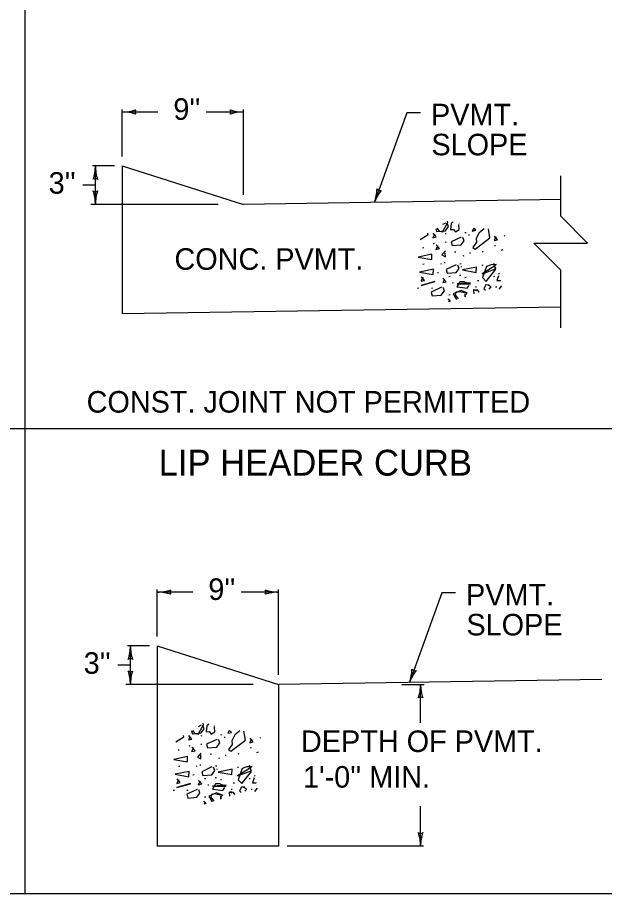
# Model space of a CAD drawing. Extents: x 997.6 to 1036.9, y 998.9 to 1022.9.
# Drawn here: x 1018.33 to 1023.78, y 1008.55 to 1016.68 of the extents above; entities that cross this region are included whole.
import ezdxf

# ---------------------------------------------------------------- set-up
doc = ezdxf.new("R2010")
doc.units = 0
doc.layers.add('Level 1', color=7, linetype='Continuous')
doc.layers.add('Level 2', color=7, linetype='Continuous')

msp = doc.modelspace()

# ---------------------------------------------------------------- linework, layer by layer
at = {"layer": 'Level 1'}
for p, q in [((1019.3043, 1015.3905), (1019.3043, 1015.8258)), ((1020.4294, 1015.034), (1020.4294, 1015.8258)), ((1019.6349, 1015.8024), (1019.3043, 1015.8024)), ((1020.4294, 1015.8024), (1020.0828, 1015.8024)), ((1021.9447, 1015.7948), (1021.6443, 1014.9639)), ((1022.0697, 1015.7948), (1021.9447, 1015.7948)), ((1019.2327, 1015.3024), (1019.027, 1015.3024)), ((1019.0543, 1014.9449), (1019.0543, 1015.3024)), ((1019.3043, 1015.3024), (1019.3043, 1013.9273)), ((1019.3043, 1015.3024), (1020.4293, 1014.9449)), ((1019.0543, 1015.1237), (1018.9379, 1015.1237)), ((1020.1925, 1014.9449), (1019.0133, 1014.9449)), ((1023.3722, 1014.9908), (1020.4293, 1014.9449)), ((1023.3722, 1013.9907), (1019.3043, 1013.9273)), ((1019.6291, 1010.9336), (1019.6291, 1011.3688)), ((1019.9597, 1011.3455), (1019.6291, 1011.3455)), ((1020.7542, 1011.3455), (1020.4076, 1011.3455)), ((1020.7542, 1010.5771), (1020.7542, 1011.3688)), ((1022.2694, 1011.3379), (1021.9691, 1010.507)), ((1022.3944, 1011.3379), (1022.2694, 1011.3379)), ((1019.5574, 1010.8455), (1019.3518, 1010.8455)), ((1019.3791, 1010.488), (1019.3791, 1010.8455)), ((1019.6291, 1010.8455), (1019.6291, 1008.9879)), ((1019.6291, 1010.8455), (1020.7541, 1010.488)), ((1019.3791, 1010.6668), (1019.2627, 1010.6668)), ((1023.7541, 1010.5348), (1020.7541, 1010.488)), ((1020.5173, 1010.488), (1019.338, 1010.488)), ((1020.7541, 1010.488), (1020.7541, 1008.9879)), ((1021.8976, 1010.488), (1022.1058, 1010.488)), ((1022.0718, 1010.1334), (1022.0718, 1010.4879)), ((1022.0718, 1008.9879), (1022.0718, 1009.3584)), ((1020.7541, 1008.9879), (1019.6291, 1008.9879)), ((1022.099, 1008.9879), (1020.8344, 1008.9879))]:
    msp.add_line(p, q, dxfattribs=at)
for points in [[(1023.3722, 1013.8002), (1023.3722, 1014.3341), (1023.1222, 1014.5843), (1023.6222, 1014.5843), (1023.3722, 1014.8343), (1023.3722, 1015.2093)], [(1022.2127, 1014.7185), (1022.2127, 1014.7184), (1022.2127, 1014.7184), (1022.2127, 1014.7184), (1022.2127, 1014.7184), (1022.2127, 1014.7184), (1022.2196, 1014.6931), (1022.3036, 1014.6998), (1022.3316, 1014.7384), (1022.3196, 1014.7691)], [(1022.223, 1014.7242), (1022.2458, 1014.6966), (1022.2778, 1014.6886), (1022.2844, 1014.7046), (1022.3258, 1014.7766), (1022.3211, 1014.7903), (1022.3211, 1014.7903), (1022.3211, 1014.7903), (1022.3211, 1014.7903), (1022.3211, 1014.7903), (1022.3211, 1014.7903)], [(1022.3049, 1014.7718), (1022.2745, 1014.7576)], [(1022.3742, 1014.7808), (1022.3551, 1014.7659), (1022.3498, 1014.7113), (1022.3764, 1014.7126), (1022.3964, 1014.6886), (1022.4298, 1014.7113), (1022.4258, 1014.7539)], [(1022.4298, 1014.7606), (1022.4255, 1014.7645)], [(1022.0673, 1014.6173), (1022.1418, 1014.6646), (1022.1389, 1014.6778), (1022.1389, 1014.6778), (1022.1389, 1014.6778), (1022.1389, 1014.6778), (1022.1389, 1014.6778), (1022.1389, 1014.6778)], [(1022.2013, 1014.6687), (1022.1853, 1014.6353), (1022.2174, 1014.6433), (1022.188, 1014.6767)], [(1022.3102, 1014.672), (1022.2995, 1014.6707)], [(1022.4934, 1014.6818), (1022.4828, 1014.6805)], [(1022.5646, 1014.724), (1022.5519, 1014.6975), (1022.5839, 1014.7055), (1022.5677, 1014.7238)], [(1022.6613, 1014.7193), (1022.6152, 1014.6819), (1022.5872, 1014.6273), (1022.5912, 1014.5939), (1022.5565, 1014.5458), (1022.5778, 1014.5298), (1022.7152, 1014.6339), (1022.7008, 1014.7173)], [(1022.7085, 1014.7166), (1022.7092, 1014.7169)], [(1022.3102, 1014.5935), (1022.2995, 1014.5922)], [(1022.4489, 1014.6409), (1022.3543, 1014.5968), (1022.3636, 1014.5622), (1022.4476, 1014.5688), (1022.4756, 1014.6075), (1022.4636, 1014.6383)], [(1022.5262, 1014.6589), (1022.5155, 1014.6576)], [(1022.7708, 1014.6425), (1022.7548, 1014.6092), (1022.7868, 1014.6172), (1022.7574, 1014.6505)], [(1022.8552, 1014.6513), (1022.8485, 1014.6566)], [(1022.1008, 1014.5411), (1022.0901, 1014.5398)], [(1022.1989, 1014.5804), (1022.1883, 1014.5791)], [(1022.2308, 1014.5607), (1022.2148, 1014.5273), (1022.2468, 1014.5353), (1022.2175, 1014.5687)], [(1022.3018, 1014.5125), (1022.2698, 1014.4752), (1022.3018, 1014.4592), (1022.3004, 1014.4965)], [(1022.7683, 1014.5608), (1022.7577, 1014.5594)], [(1022.8338, 1014.5218), (1022.8178, 1014.5152)], [(1022.1778, 1014.4818), (1022.0483, 1014.4552), (1022.1764, 1014.4325), (1022.1778, 1014.4832)], [(1022.3985, 1014.5018), (1022.3878, 1014.5005)], [(1022.4738, 1014.4658), (1022.4631, 1014.4645)], [(1022.536, 1014.492), (1022.5253, 1014.4907)], [(1022.6538, 1014.5051), (1022.6431, 1014.5038)], [(1022.1908, 1014.3431), (1022.0615, 1014.3164), (1022.1895, 1014.2938), (1022.1908, 1014.3444)], [(1022.104, 1014.3893), (1022.0933, 1014.3879)], [(1022.2631, 1014.393), (1022.2578, 1014.389)], [(1022.3003, 1014.4023), (1022.2897, 1014.401)], [(1022.4031, 1014.3843), (1022.3084, 1014.3403), (1022.3178, 1014.3056), (1022.4018, 1014.3123), (1022.4298, 1014.3509), (1022.4178, 1014.3817)], [(1022.4476, 1014.3925), (1022.4369, 1014.3912)], [(1022.4551, 1014.3623), (1022.4498, 1014.365)], [(1022.5901, 1014.3628), (1022.4607, 1014.3361), (1022.5888, 1014.3134), (1022.5901, 1014.3641)], [(1022.6505, 1014.3794), (1022.6398, 1014.3781)], [(1022.7672, 1014.3783), (1022.6418, 1014.301), (1022.7672, 1014.3477), (1022.7525, 1014.397)], [(1022.7752, 1014.3863), (1022.7258, 1014.385), (1022.6845, 1014.369), (1022.6472, 1014.265), (1022.6805, 1014.2303), (1022.7712, 1014.3423), (1022.7552, 1014.3877)], [(1022.0934, 1014.2648), (1022.0774, 1014.2315), (1022.1094, 1014.2395), (1022.0801, 1014.2728)], [(1022.2382, 1014.3108), (1022.2275, 1014.3094)], [(1022.3462, 1014.2748), (1022.3355, 1014.2734)], [(1022.4443, 1014.2846), (1022.4337, 1014.2833)], [(1022.4934, 1014.2649), (1022.4828, 1014.2636)], [(1022.7585, 1014.2748), (1022.7478, 1014.2734)], [(1022.7952, 1014.2823), (1022.7805, 1014.237), (1022.8125, 1014.2383), (1022.8134, 1014.2404)], [(1022.8034, 1014.2982), (1022.7992, 1014.305)], [(1022.2031, 1014.2303), (1022.0778, 1014.193), (1022.2031, 1014.2277)], [(1022.293, 1014.2518), (1022.277, 1014.2184), (1022.309, 1014.2264), (1022.2797, 1014.2598)], [(1022.3757, 1014.2158), (1022.3649, 1014.2145)], [(1022.5218, 1014.205), (1022.4752, 1014.2263), (1022.4351, 1014.2263), (1022.4071, 1014.1783), (1022.4604, 1014.1717), (1022.5045, 1014.1663), (1022.5232, 1014.193)], [(1022.5365, 1014.217), (1022.4098, 1014.2063), (1022.5352, 1014.2063)], [(1022.6113, 1014.2354), (1022.6006, 1014.2341)], [(1022.7072, 1014.1957), (1022.6778, 1014.197), (1022.6592, 1014.1623), (1022.6747, 1014.1479), (1022.6747, 1014.1479), (1022.6747, 1014.1479), (1022.6748, 1014.1479)], [(1022.7088, 1014.1588), (1022.7258, 1014.1783), (1022.6992, 1014.1943)], [(1022.8226, 1014.1873), (1022.7968, 1014.1568)], [(1022.8235, 1014.1823), (1022.8178, 1014.1823)], [(1022.0549, 1014.1668), (1022.0443, 1014.1654)], [(1022.2657, 1014.1748), (1022.171, 1014.1308), (1022.1803, 1014.0962), (1022.2643, 1014.1028), (1022.2923, 1014.1415), (1022.2803, 1014.1722)], [(1022.1826, 1014.1668), (1022.1719, 1014.1654)], [(1022.3462, 1014.1046), (1022.3355, 1014.1033)], [(1022.5072, 1014.1197), (1022.4471, 1014.145), (1022.3751, 1014.113), (1022.4052, 1014.0612), (1022.4052, 1014.0612), (1022.4052, 1014.0612), (1022.4052, 1014.0612), (1022.4053, 1014.0612)], [(1022.4992, 1014.121), (1022.4284, 1014.1343), (1022.4004, 1014.1303), (1022.3924, 1014.1037), (1022.422, 1014.0666)], [(1022.4869, 1014.0874), (1022.4898, 1014.0903), (1022.4845, 1014.1143)], [(1022.4845, 1014.0867), (1022.4845, 1014.1143)], [(1022.4912, 1014.1143), (1022.4965, 1014.1103)], [(1022.5925, 1014.1423), (1022.5632, 1014.1503), (1022.5673, 1014.1133)], [(1022.6163, 1014.1291), (1022.6162, 1014.1291), (1022.6162, 1014.1291), (1022.6162, 1014.1291), (1022.6162, 1014.1291), (1022.6032, 1014.1477), (1022.5738, 1014.153)], [(1022.5916, 1014.1766), (1022.5809, 1014.1753)], [(1022.7782, 1014.1766), (1022.7675, 1014.1753)], [(1022.3493, 1014.0432), (1022.3493, 1014.0432), (1022.3493, 1014.0432), (1022.3493, 1014.0432), (1022.3493, 1014.0432), (1022.3493, 1014.0432), (1022.3288, 1014.0667)], [(1022.3421, 1014.0587), (1022.3319, 1014.0376)], [(1019.9554, 1010.062), (1019.9782, 1010.0344), (1020.0102, 1010.0264), (1020.0168, 1010.0424), (1020.0582, 1010.1144), (1020.0535, 1010.1281), (1020.0535, 1010.1281), (1020.0535, 1010.1281), (1020.0535, 1010.1281), (1020.0535, 1010.1281), (1020.0535, 1010.1281), (1020.0535, 1010.1281), (1020.0535, 1010.1281), (1020.0535, 1010.1282)], [(1020.1066, 1010.1187), (1020.0875, 1010.1038), (1020.0822, 1010.0491), (1020.1088, 1010.0504), (1020.1288, 1010.0264), (1020.1622, 1010.0491), (1020.1582, 1010.0918)], [(1019.9451, 1010.0563), (1019.9451, 1010.0563), (1019.9451, 1010.0563), (1019.9451, 1010.0563), (1019.9451, 1010.0563), (1019.9451, 1010.0563), (1019.9451, 1010.0563), (1019.9451, 1010.0563), (1019.9451, 1010.0563), (1019.952, 1010.0309), (1020.036, 1010.0376), (1020.064, 1010.0763), (1020.052, 1010.1069)], [(1020.0373, 1010.1096), (1020.0069, 1010.0954)], [(1020.1622, 1010.0984), (1020.1579, 1010.1023)], [(1020.297, 1010.0618), (1020.2843, 1010.0353), (1020.3163, 1010.0433), (1020.3001, 1010.0617)], [(1020.3938, 1010.0571), (1020.3476, 1010.0198), (1020.3196, 1009.9651), (1020.3236, 1009.9318), (1020.2889, 1009.8837), (1020.3103, 1009.8677), (1020.4476, 1009.9718), (1020.4332, 1010.0552)], [(1020.4409, 1010.0544), (1020.4416, 1010.0548)], [(1019.7997, 1009.9552), (1019.8742, 1010.0024), (1019.8713, 1010.0156), (1019.8713, 1010.0156), (1019.8713, 1010.0156), (1019.8713, 1010.0156), (1019.8713, 1010.0156), (1019.8713, 1010.0156), (1019.8713, 1010.0156), (1019.8713, 1010.0156), (1019.8713, 1010.0157)], [(1019.9338, 1010.0065), (1019.9178, 1009.9732), (1019.9498, 1009.9812), (1019.9204, 1010.0145)], [(1020.0426, 1010.0098), (1020.0319, 1010.0085)], [(1020.1813, 1009.9788), (1020.0867, 1009.9347), (1020.096, 1009.9), (1020.18, 1009.9067), (1020.208, 1009.9453), (1020.196, 1009.9761)], [(1020.2258, 1010.0197), (1020.2152, 1010.0183)], [(1020.2586, 1009.9968), (1020.2479, 1009.9954)], [(1020.5032, 1009.9803), (1020.4872, 1009.947), (1020.5192, 1009.955), (1020.4898, 1009.9883)], [(1020.5876, 1009.9891), (1020.5809, 1009.9944)], [(1019.8332, 1009.8789), (1019.8225, 1009.8776)], [(1019.9313, 1009.9183), (1019.9207, 1009.9169)], [(1019.9633, 1009.8985), (1019.9473, 1009.8652), (1019.9793, 1009.8732), (1019.9499, 1009.9065)], [(1020.0426, 1009.9313), (1020.0319, 1009.93)], [(1020.5008, 1009.8986), (1020.4901, 1009.8973)], [(1019.9102, 1009.8197), (1019.7808, 1009.793), (1019.9088, 1009.7703), (1019.9102, 1009.821)], [(1020.0342, 1009.8503), (1020.0022, 1009.813), (1020.0342, 1009.797), (1020.0328, 1009.8343)], [(1020.1309, 1009.8397), (1020.1203, 1009.8383)], [(1020.2063, 1009.8037), (1020.1955, 1009.8023)], [(1020.2684, 1009.8298), (1020.2578, 1009.8285)], [(1020.3862, 1009.8429), (1020.3755, 1009.8416)], [(1020.5663, 1009.8597), (1020.5503, 1009.853)], [(1019.8364, 1009.7271), (1019.8258, 1009.7258)], [(1019.9955, 1009.7308), (1019.9902, 1009.7268)], [(1020.0328, 1009.7402), (1020.0221, 1009.7388)], [(1020.1355, 1009.7222), (1020.0408, 1009.6781), (1020.0502, 1009.6434), (1020.1342, 1009.6501), (1020.1622, 1009.6888), (1020.1502, 1009.7195)], [(1020.18, 1009.7303), (1020.1693, 1009.729)], [(1020.3829, 1009.7173), (1020.3723, 1009.7159)], [(1020.4996, 1009.7162), (1020.3743, 1009.6388), (1020.4996, 1009.6855), (1020.4849, 1009.7348)], [(1020.5076, 1009.7242), (1020.4583, 1009.7228), (1020.4169, 1009.7068), (1020.3796, 1009.6028), (1020.4129, 1009.5682), (1020.5036, 1009.6802), (1020.4876, 1009.7255)], [(1019.9233, 1009.6809), (1019.7939, 1009.6543), (1019.9219, 1009.6316), (1019.9233, 1009.6823)], [(1019.9706, 1009.6486), (1019.9599, 1009.6473)], [(1020.1875, 1009.7002), (1020.1822, 1009.7028)], [(1020.3225, 1009.7006), (1020.1931, 1009.6739), (1020.3212, 1009.6513), (1020.3225, 1009.7019)], [(1020.5358, 1009.636), (1020.5316, 1009.6428)], [(1019.8258, 1009.6027), (1019.8098, 1009.5693), (1019.8418, 1009.5773), (1019.8125, 1009.6107)], [(1019.9355, 1009.5682), (1019.8102, 1009.5308), (1019.9355, 1009.5655)], [(1020.0254, 1009.5896), (1020.0094, 1009.5563), (1020.0414, 1009.5643), (1020.0121, 1009.5976)], [(1020.0786, 1009.6126), (1020.0679, 1009.6113)], [(1020.1081, 1009.5537), (1020.0973, 1009.5523)], [(1020.2543, 1009.5428), (1020.2076, 1009.5642), (1020.1675, 1009.5642), (1020.1395, 1009.5162), (1020.1928, 1009.5095), (1020.2369, 1009.5042), (1020.2556, 1009.5308)], [(1020.2689, 1009.5548), (1020.1422, 1009.5442), (1020.2676, 1009.5442)], [(1020.1768, 1009.6224), (1020.1661, 1009.6211)], [(1020.2258, 1009.6028), (1020.2152, 1009.6014)], [(1020.3437, 1009.5733), (1020.333, 1009.5719)], [(1020.4909, 1009.6126), (1020.4803, 1009.6113)], [(1020.5276, 1009.6202), (1020.5129, 1009.5748), (1020.5449, 1009.5762), (1020.5458, 1009.5783)], [(1019.7873, 1009.5046), (1019.7767, 1009.5033)], [(1019.9981, 1009.5127), (1019.9034, 1009.4687), (1019.9128, 1009.434), (1019.9968, 1009.4407), (1020.0248, 1009.4793), (1020.0128, 1009.51)], [(1019.915, 1009.5046), (1019.9043, 1009.5033)], [(1020.2396, 1009.4575), (1020.1795, 1009.4828), (1020.1075, 1009.4508), (1020.1376, 1009.399), (1020.1376, 1009.399), (1020.1376, 1009.399), (1020.1376, 1009.399), (1020.1376, 1009.399), (1020.1376, 1009.399), (1020.1376, 1009.399), (1020.1377, 1009.399)], [(1020.2316, 1009.4588), (1020.1608, 1009.4722), (1020.1328, 1009.4682), (1020.1248, 1009.4415), (1020.1544, 1009.4044)], [(1020.3249, 1009.4802), (1020.2956, 1009.4882), (1020.2997, 1009.4512)], [(1020.3487, 1009.4669), (1020.3486, 1009.4669), (1020.3486, 1009.4669), (1020.3486, 1009.4669), (1020.3486, 1009.4669), (1020.3486, 1009.4669), (1020.3486, 1009.4669), (1020.3486, 1009.4669), (1020.3356, 1009.4855), (1020.3063, 1009.4908)], [(1020.324, 1009.5144), (1020.3133, 1009.5131)], [(1020.4396, 1009.5335), (1020.4103, 1009.5348), (1020.3916, 1009.5002), (1020.4071, 1009.4858), (1020.4071, 1009.4858), (1020.4071, 1009.4858), (1020.4071, 1009.4858), (1020.4071, 1009.4858), (1020.4071, 1009.4858), (1020.4072, 1009.4858)], [(1020.4412, 1009.4967), (1020.4583, 1009.5162), (1020.4316, 1009.5322)], [(1020.5106, 1009.5144), (1020.4999, 1009.5131)], [(1020.555, 1009.5252), (1020.5293, 1009.4946)], [(1020.5559, 1009.5202), (1020.5503, 1009.5202)], [(1020.0818, 1009.381), (1020.0817, 1009.381), (1020.0817, 1009.381), (1020.0817, 1009.381), (1020.0817, 1009.381), (1020.0817, 1009.381), (1020.0817, 1009.381), (1020.0817, 1009.381), (1020.0817, 1009.381), (1020.0612, 1009.4045)], [(1020.0745, 1009.3965), (1020.0643, 1009.3754)], [(1020.0786, 1009.4424), (1020.0679, 1009.4411)], [(1020.2193, 1009.4253), (1020.2223, 1009.4282), (1020.2169, 1009.4522)], [(1020.2169, 1009.4245), (1020.2169, 1009.4522)], [(1020.2236, 1009.4522), (1020.2289, 1009.4482)]]:
    msp.add_lwpolyline(points, dxfattribs=at)
for centre, radius, start, end in [((1019.3043, 1016.1934), 0.3909, 270, 288.66878), ((1019.453, 1015.8024), 0.0313, 138.7746, 220.89129), ((1020.2808, 1015.8025), 0.0313, 318.7746, 40.89129), ((1020.4294, 1016.1934), 0.3909, 251.34716, 269.99389), ((1019.3043, 1016.1934), 0.3909, 269.98778, 270), ((1019.3043, 1015.4115), 0.3909, 71.34716, 89.99389), ((1020.4294, 1015.4115), 0.3909, 90, 108.66878), ((1020.4294, 1015.4115), 0.3909, 89.98778, 90), ((1018.6634, 1015.3024), 0.3909, 341.34716, 359.99389), ((1019.4453, 1015.3024), 0.3909, 179.98778, 180), ((1019.4453, 1015.3024), 0.3909, 180, 198.66878), ((1019.0543, 1015.1538), 0.0313, 48.7746, 130.89129), ((1021.2767, 1015.0968), 0.3909, 340.1277, 358.79649), ((1021.6949, 1015.1037), 0.0313, 208.9023, 291.01899), ((1019.0544, 1015.0936), 0.0313, 228.7746, 310.89129), ((1018.6634, 1014.9449), 0.3909, 0, 18.66878), ((1019.4453, 1014.9449), 0.3909, 161.34716, 179.99389), ((1022.012, 1014.831), 0.3909, 141.47486, 160.12159), ((1018.6634, 1014.9449), 0.3909, 359.98778, 0), ((1021.2767, 1015.0968), 0.3909, 340.11548, 340.1277), ((1019.6291, 1011.7364), 0.3909, 269.98778, 270), ((1019.6291, 1011.7364), 0.3909, 270, 288.66878), ((1019.6291, 1010.9546), 0.3909, 71.34716, 89.99389), ((1019.7777, 1011.3455), 0.0313, 138.7746, 220.89129), ((1020.6055, 1011.3455), 0.0313, 318.7746, 40.89129), ((1020.7542, 1010.9546), 0.3909, 90, 108.66878), ((1020.7542, 1011.7364), 0.3909, 251.34716, 269.99389), ((1020.7542, 1010.9546), 0.3909, 89.98778, 90), ((1018.9881, 1010.8455), 0.3909, 341.34716, 359.99389), ((1019.77, 1010.8455), 0.3909, 179.98778, 180), ((1019.77, 1010.8455), 0.3909, 180, 198.66878), ((1019.379, 1010.6968), 0.0313, 48.7746, 130.89129), ((1019.3791, 1010.6367), 0.0313, 228.7746, 310.89129), ((1018.9881, 1010.488), 0.3909, 0, 18.66878), ((1019.77, 1010.488), 0.3909, 161.34716, 179.99389), ((1021.6014, 1010.6399), 0.3909, 340.1277, 358.79649), ((1022.3367, 1010.3741), 0.3909, 141.47486, 160.12159), ((1022.0197, 1010.6468), 0.0313, 208.9023, 291.01899), ((1018.9881, 1010.488), 0.3909, 359.98778, 0), ((1021.6014, 1010.6399), 0.3909, 340.11548, 340.1277), ((1021.6808, 1010.4879), 0.3909, 341.34716, 359.99389), ((1022.4627, 1010.4879), 0.3909, 179.98778, 180), ((1022.4627, 1010.4879), 0.3909, 180, 198.66878), ((1022.0717, 1010.3393), 0.0313, 48.7746, 130.89129), ((1022.0718, 1009.1366), 0.0313, 228.7746, 310.89129), ((1021.6808, 1008.9879), 0.3909, 0, 18.66878), ((1022.4627, 1008.9879), 0.3909, 161.34716, 179.99389), ((1021.6808, 1008.9879), 0.3909, 359.98778, 0)]:
    msp.add_arc(centre, radius, start, end, dxfattribs=at)
at = {"layer": 'Level 2'}
for p, q in [((1018.4, 1021.5), (1018.4, 1008.5478)), ((1007, 1012.8652), (1035.5, 1012.8652)), ((1007, 1008.5478), (1035.5, 1008.5478))]:
    msp.add_line(p, q, dxfattribs=at)

# ---------------------------------------------------------------- texts
at = {"layer": 'Level 1'}
for s, height, p in [("9''", 0.2, (1019.7778, 1015.7298)), ('PVMT.', 0.2, (1022.1692, 1015.6786)), ('SLOPE', 0.2, (1022.1724, 1015.4002)), ("3''", 0.2, (1018.6208, 1015.044)), ('CONC. PVMT.', 0.2, (1019.788, 1014.3376)), ('CONST. JOINT NOT PERMITTED', 0.2, (1018.9729, 1013.0119)), ('LIP HEADER CURB', 0.24, (1019.6418, 1012.4266)), ("9''", 0.2, (1020.1025, 1011.2729)), ('PVMT.', 0.2, (1022.4939, 1011.2217)), ('SLOPE', 0.2, (1022.4972, 1010.9433)), ("3''", 0.2, (1018.9456, 1010.5871)), ('DEPTH OF PVMT.', 0.2, (1020.9621, 1009.8613)), ("1'-0'' MIN.", 0.2, (1020.9811, 1009.5303))]:
    msp.add_text(s, height=height, dxfattribs=at).set_placement(p)

doc.saveas('drawing.dxf')
